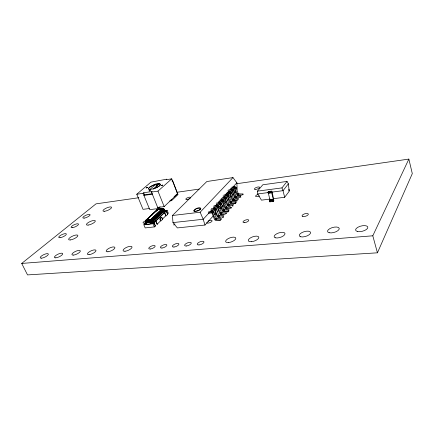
<?xml version="1.0" encoding="UTF-8"?>
<svg xmlns="http://www.w3.org/2000/svg" width="434" height="434" viewBox="0 0 434 434"><rect width="100%" height="100%" fill="white"/><g stroke="black" fill="none" stroke-linecap="round" stroke-linejoin="round"><path stroke-width="0.65" d="M272.145 191.915L273.849 200.562L273.328 201.436L269.839 201.853L269.557 200.996L273.046 200.573L273.436 200.003L271.662 192.588L271.858 191.047M270.697 191.199L268.375 191.502L268.147 192.143L269.953 200.063L269.557 200.996M162.484 208.673C163.113 208.808 165.028 209.101 164.133 210.072L153.142 220.559C151.336 222.062 142.905 224.291 145.96 220.174L157.07 209.768C158.936 208.645 164.296 207.826 164.464 210.664L153.039 221.514L150.82 222.425L145.423 222.767L145.45 220.987L146.171 220.027L150.858 219.376L152.914 220.282L153.734 222.436L152.866 222.973L150.858 219.376L161.904 208.933C162.739 208.125 165.256 209.248 164.318 210.36L153.332 220.852C151.52 222.3 143.399 224.763 145.661 220.591L157.547 209.486L160.173 209.269M156.88 186.311L155.99 184.076L150.712 186.539L148.439 188.779L148.612 188.101L149.947 186.81L154.119 184.672L158.432 183.653L159.576 183.728L160.265 184.282L158.432 183.653M164.562 212.714L155.773 221.166L157.054 224.291L160.596 220.846C158.242 219.278 162.245 215.02 162.343 219.148L165.793 215.79L164.562 212.714L163.857 212.801L155.041 221.194L155.936 221.096L157.314 224.47M161.226 217.347L161.833 217.472L162.604 219.322L160.857 221.025L160.097 218.817L161.405 217.326M157.265 210.273L157.493 209.465M158.367 209.199L145.58 220.852L145.276 222.338L145.835 223.76L144.788 223.933L143.871 224.796L145.168 227.91L154.352 226.917L155.258 226.038L153.967 222.897C152.03 223.005 145.764 225.859 146.014 223.309M157.58 209.416L157.482 209.91M200.844 208.575L200.763 208.363C198.533 207.474 195.126 208.792 194.003 210.902L195.202 211.266L198.11 210.81L200.437 209.372L200.692 208.157C198.468 207.251 195.05 208.58 193.922 210.691L194.069 211.108L193.922 210.691M196.835 211C198.192 210.463 200.649 209.899 200.692 208.157M155.681 211.618L157.412 209.519L158.763 209.459M153.734 222.436C151.927 217.781 149.41 219.099 151.943 223.407M156.685 210.436L157.265 209.617L158.144 209.443M160.352 184.558L159.186 186.148L160.282 184.895L160.189 184.092M269.937 200.486L273.436 200.003M162.707 208.667L163.781 208.955L164.139 209.524L152.914 220.282C151.097 222.089 141.755 223.26 146.681 219.864L145.515 221.156L145.515 222.854M163.857 212.801C165.05 212.421 165.848 210.278 164.269 209.828M164.714 210.354L164.274 209.356L163.482 209.297M153.49 222.609C151.857 217.873 149.253 219.137 151.612 223.499M138.88 197.72L96.006 203.855L21.7 263.443L27.532 274.912L377.434 252.81L412.3 173.611L408.855 159.088L236.687 183.723M377.434 252.81L372.801 235.803L408.855 159.088M145.661 220.591L157.276 209.617M157.309 209.665C159.381 208.982 162.94 207.582 164.616 209.801M153.213 222.783C151.754 217.955 149.112 219.154 151.292 223.57M146.171 220.027C143.47 222.702 150.956 221.025 152.372 219.81L163.602 209.031L162.278 208.705M146.41 219.919L146.681 219.864L145.857 221.942L146.551 224.101M273.371 198.68L284.661 197.286L289.196 191.302L288.371 183.799L287.037 181.428L262.809 184.781L257.416 191.155L257.774 193.949L261.425 200.15L270.056 199.087M288.751 189.94L289.055 189.539L289.326 190.39L288.849 190.927M288.371 183.799L283.039 190.672L271.733 192.137M257.416 191.155L281.959 187.9L287.037 181.428M269.839 201.853L270.17 201.436M152.887 223.022C151.732 218.069 148.943 219.078 150.994 223.618M223.602 217.005L222.924 217.781L222.751 217.016L223.77 215.855L218.953 215.389L216.018 208.602L214.966 208.19L211.336 208.602M228.284 211.662L228.946 210.908L228.783 210.154L224.015 209.714L221.145 203.009L220.098 202.602L216.506 203.031M235.553 203.372L236.183 202.651L236.025 201.908L231.333 201.512L228.55 194.92L227.524 194.524L223.982 194.974M208.233 212.53L211.277 212.199L212.568 212.823L215.649 219.707L220.174 219.951L221.21 218.769L221.383 219.533M226.461 213.74L226.293 212.986L225.289 214.125L220.808 213.913L217.797 207.105L216.523 206.492L213.506 206.844M216.083 204.061L219.083 203.709L220.353 204.311L223.336 211.076L227.79 211.282L228.783 210.154M231.393 208.114L231.23 207.365L230.253 208.477L225.821 208.287L222.875 201.56L221.611 200.958L218.627 201.322M221.128 198.62L224.101 198.251L225.354 198.843L228.273 205.532L232.684 205.711L233.644 204.62L229.13 204.381L226.336 197.768L225.089 197.177L222.121 197.546M223.005 196.027L226.553 195.582L227.801 196.173L230.687 202.819L235.076 202.987L236.025 201.908M240.837 197.34L240.686 196.607L239.763 197.654L235.418 197.513L232.591 190.938L231.36 190.358L227.845 190.819M243.116 194.741L242.964 194.014L242.058 195.045L237.734 194.915L234.935 188.378L233.709 187.803L230.79 188.193M215.53 219.637L216.577 218.465L221.21 218.769M210.891 209.665L213.919 209.324L214.976 209.741L217.835 216.436L218.134 216.718L219.159 215.568M220.694 213.843L221.709 212.709L226.293 212.986M223.217 211.011L224.221 209.893M225.707 208.222L226.694 207.116L231.23 207.365M228.159 205.472L229.13 204.381M230.573 202.759L231.534 201.685M232.96 200.085L233.904 199.027L238.369 199.239L237.436 200.302L233.069 200.15L230.215 193.537L228.973 192.951L226.033 193.331M235.309 197.448L236.237 196.407L240.686 196.607M237.62 194.85L238.537 193.824L242.964 194.014M215.649 219.707L216.691 218.535M218.134 216.718L219.278 215.633M220.808 213.913L221.823 212.774M223.336 211.076L224.335 209.958M225.821 208.287L226.808 207.181M228.273 205.532L229.244 204.447M230.687 202.819L231.647 201.745M233.069 200.15L234.013 199.087M235.418 197.513L236.351 196.466M237.734 194.915L238.651 193.884M215.774 219.756L216.816 218.584M218.248 216.788L219.398 215.682M220.933 213.962L221.948 212.823M223.456 211.125L224.454 210.007M225.94 208.336L226.928 207.23M228.392 205.58L229.364 204.49M230.807 202.868L231.767 201.794M233.188 200.193L234.132 199.135M235.537 197.557L236.465 196.515M237.854 194.958L238.765 193.933M215.899 219.788L216.94 218.617M218.373 216.837L219.523 215.714M221.058 213.995L222.072 212.855M223.581 211.157L224.579 210.034M226.065 208.363L227.047 207.257M228.517 205.613L229.483 204.522M230.931 202.9L231.886 201.826M233.308 200.226L234.251 199.168M235.657 197.589L236.584 196.542M237.968 194.991L238.884 193.96M215.161 219.241L216.208 218.069L213.826 211.895L212.34 211.043L208.694 211.45M217.765 216.322L218.796 215.172M220.331 213.452L221.345 212.313L219.018 206.21L217.548 205.374L213.94 205.797M222.859 210.62L223.863 209.503M225.349 207.832L226.336 206.73L224.063 200.692L222.609 199.873L219.631 200.231M227.807 205.081L228.778 203.996M230.226 202.374L231.181 201.3M232.608 199.705L233.552 198.647L231.355 192.707L229.933 191.909L226.993 192.289M234.962 197.074L235.89 196.027L233.714 190.125L232.304 189.332L228.794 189.794M237.279 194.475L238.195 193.45L236.047 187.575L234.642 186.794L231.729 187.179M215.231 219.354L216.208 218.069M217.835 216.436L218.866 215.286M220.401 213.566L221.345 212.313M222.93 210.734L223.928 209.611M225.42 207.946L226.336 206.73M227.872 205.195L228.843 204.105M230.291 202.483L231.251 201.414M232.678 199.814L233.552 198.647M235.027 197.182L235.89 196.027M237.344 194.584L238.195 193.45M215.318 219.463L216.278 218.183M217.922 216.544L218.953 215.389M220.488 213.669L221.416 212.427M223.011 210.837L224.015 209.714M225.501 208.049L226.407 206.839M227.958 205.298L228.93 204.208M230.373 202.586L231.333 201.512M232.76 199.917L233.622 198.756M235.109 197.28L235.96 196.135M237.425 194.687L238.261 193.559M215.421 219.555L216.577 218.465M218.02 216.637L219.051 215.481M220.586 213.761L221.709 212.709M223.109 210.929L224.112 209.812M225.599 208.141L226.694 207.116M228.051 205.391L229.022 204.3M230.47 202.678L231.425 201.604M232.852 200.009L233.904 199.027M235.201 197.372L236.237 196.407M237.517 194.774L238.537 193.824M237.148 189.533L236.866 182.801L232.977 177.604L206.828 181.526L172.444 215.497L172.971 222.599L177.37 227.915L204.989 225.04L213.143 216.04M214.499 214.537L215.861 213.04M217.217 211.537L218.579 210.04M219.935 208.537L221.297 207.034M222.203 206.036L223.559 204.539M224.465 203.535L226.277 201.533M227.183 200.535L228.544 199.038M229.901 197.535L231.262 196.032M232.168 195.034L233.074 194.036M234.431 192.533L235.792 191.036M212.568 212.823L213.631 211.662M215.204 209.942L216.246 208.803M217.797 207.105L218.823 205.982M220.353 204.311L221.367 203.204M222.875 201.56L223.868 200.47M225.354 198.843L226.336 197.768M227.801 196.173L228.772 195.11M230.215 193.537L231.17 192.49M232.591 190.938L233.53 189.908M234.935 188.378L235.863 187.363M212.768 213.051L213.826 211.895M215.4 210.17L216.441 209.031M217.993 207.333L219.018 206.21M220.548 204.539L221.557 203.432M223.065 201.783L224.063 200.692M225.544 199.065L226.526 197.991M227.991 196.39L228.957 195.333M230.4 193.754L231.355 192.707M232.776 191.155L233.714 190.125M235.119 188.589L236.047 187.575M212.931 213.3L213.989 212.145M215.562 210.419L216.604 209.28M218.15 207.582L219.181 206.454M220.705 204.783L221.714 203.676M223.222 202.027L224.215 200.937M225.702 199.309L226.684 198.235M228.143 196.635L229.114 195.571M230.552 193.993L231.506 192.951M232.928 191.394L233.866 190.363M235.266 188.828L236.194 187.813M211.825 212.324L212.882 211.168M214.461 209.448L215.508 208.309M217.06 206.617L218.09 205.494M219.62 203.828L220.635 202.721M222.148 201.078L223.147 199.987M224.633 198.365L225.62 197.296M227.085 195.696L228.056 194.638M229.499 193.065L230.454 192.023M231.881 190.472L232.825 189.441M234.23 187.911L235.157 186.902M212.09 212.454L213.148 211.298M214.727 209.573L215.774 208.439M217.326 206.741L218.356 205.618M219.886 203.953L220.901 202.846M222.409 201.202L223.407 200.112M224.893 198.49L225.875 197.416M227.34 195.821L228.311 194.763M229.754 193.184L230.709 192.143M232.136 190.591L233.08 189.56M234.479 188.031L235.412 187.016M212.34 212.617L213.403 211.461M214.976 209.741L216.018 208.602M217.575 206.909L218.6 205.787M220.13 204.116L221.145 203.009M222.653 201.365L223.651 200.275M225.137 198.653L226.119 197.578M227.584 195.978L228.55 194.92M229.993 193.342L230.953 192.3M232.374 190.748L233.318 189.718M234.718 188.188L235.646 187.173M211.277 212.199L212.34 211.043M213.919 209.324L214.966 208.19M216.523 206.492L217.548 205.374M219.083 203.709L220.098 202.602M221.611 200.958L222.609 199.873M224.101 198.251L225.089 197.177M226.553 195.582L227.524 194.524M228.973 192.951L229.933 191.909M231.36 190.358L232.304 189.332M233.709 187.803L234.642 186.794M211.548 212.237L212.611 211.081M214.19 209.362L215.237 208.228M216.788 206.535L217.819 205.412M219.354 203.741L220.369 202.64M221.877 200.996L222.881 199.906M224.367 198.289L225.354 197.215M226.819 195.62L227.79 194.562M229.239 192.989L230.194 191.947M231.62 190.396L232.564 189.365M233.969 187.835L234.897 186.826M209.107 212.855L203.188 219.262L172.971 222.599M210.468 211.374L211.38 210.392M213.202 208.418L214.108 207.436M215.476 205.955L216.843 204.479M218.204 202.998L219.571 201.522M220.483 200.535L221.85 199.06M223.212 197.578L224.123 196.597M225.49 195.116L226.852 193.64M227.763 192.653L229.13 191.177M230.492 189.696L231.403 188.714M232.77 187.233L236.866 182.801M172.444 215.497L200.145 212.221L232.977 177.604M145.542 221.134L145.265 222.11M145.553 221.432L145.319 222.447M174.848 223.819L173.73 224.953L174.891 224.633M153.934 222.257L155.041 221.194M143.871 224.796L153.061 223.77L153.967 222.897M166.52 211.683L167.497 214.136L168.343 213.311L167.123 210.251L166.271 211.065L164.719 210.951M152.459 221.85L152.866 222.973L154.13 222.826L155.936 221.096M164.719 212.644L166.434 210.995L167.752 214.309L166.048 215.964L164.719 212.644L163.84 212.752M169.683 200.931L171.549 200.676L178.021 194.546L172.553 180.452L171.951 180.994M174.056 196.781L177.001 193.998L177.593 193.911L171.739 178.835L166.195 179.714L166.802 179.177L150.918 182.139L136.77 194.253L143.014 209.34L149.285 208.532M157.683 207.447L164.166 206.606L177.593 193.911M145.536 223.038L144.625 223.895L145.835 223.76M151.336 215.698L152.784 214.336M158.133 208.57L151.477 192.083L152.128 191.508L143.719 192.75L143.057 193.325L149.746 209.644L158.133 208.57L160.103 206.73M151.477 192.083L157.981 191.123L171.739 178.835M152.329 193.705L144.571 194.833L143.914 195.403L152.323 194.188M149.741 189.577L155.735 184.352L156.479 186.213M156.647 210.712L157.721 209.389M156.902 209.958L157.385 209.546M156.772 210.181L157.954 209.297M148.878 189.229C150.066 190.059 156.723 188.068 159.11 185.958M164.893 211.738L163.661 209.557L161.904 208.933L162.582 208.781L151.32 219.517L146.068 220.174L146.681 219.864L146.079 221.568L146.811 224.085M155.063 188.182L156.978 187.531L158.475 186.419M163.9 209.535L163.32 208.879L161.904 208.933L162.43 208.7M155.99 184.076L155.063 184.347M164.616 209.92L163.271 208.911L161.904 208.933L162.983 208.683L163.949 209.28M157.477 209.573L158.578 209.221M165.039 211.575L163.781 209.427L161.904 208.933L163.184 208.732L164.133 209.307M161.904 208.933L163.271 208.841L152.074 219.631C150.712 220.901 143.003 221.866 146.681 219.864L145.612 221.199L145.656 222.919M157.873 209.334L158.236 209.221M157.922 209.324L162.929 208.787L151.764 219.495C146.518 222.056 142.032 219.843 151.151 219.365L162.083 208.792M194.237 211.271L195.284 211.477L196.255 211.141M136.77 194.253L143.057 193.325M177.061 192.257L199.173 189.094M157.547 209.486L157.851 209.41M230.465 188.996L234.224 188.654L236.915 195.099L238.006 195.707L241.006 195.756M228.756 191.459L232 191.291L234.599 197.698L235.695 198.311L238.711 198.371M226.358 194.052L229.109 193.694L229.727 193.987L231.951 199.911L232.646 200.671L236.986 201.029M223.928 196.678L226.689 196.331L227.313 196.624L229.559 202.58L230.264 203.345L235.233 203.73L235.076 202.987M268.299 191.622L271.782 191.166M268.234 191.774L271.717 191.318M268.179 191.947L271.668 191.492M268.147 192.143L271.63 191.687M268.125 192.354L271.613 191.904M257.774 193.949L271.613 192.126M268.141 192.81L271.63 192.36M268.174 193.043L271.662 192.588M268.223 193.266L271.706 192.815M220.803 199.434L224.758 199.201L227.275 205.51L228.311 206.286L230.394 206.394M218.964 202.054L222.273 201.913L224.986 208.466L226.109 209.101L229.185 209.188M164.546 210.571L167.123 210.251M164.763 210.094L165.191 211.168L166.434 210.995M216.43 204.799L219.23 204.463L219.864 204.767L222.186 210.821L222.902 211.602L227.34 212.014M269.937 199.987L273.42 199.559M269.953 200.063L273.436 199.635M269.964 200.139L273.447 199.711M269.97 200.215L273.453 199.786M269.97 200.291L273.447 199.933M269.888 200.573L273.42 200.063M213.853 207.588L217.195 207.463L219.967 214.087L221.101 214.738L224.215 214.841M271.912 201.224L273.653 201.013M211.13 210.425L214.597 210.3L217.228 216.75L218.297 217.553L220.423 217.684M161.171 217.391L161.654 217.315M208.477 213.295L211.429 212.964L212.074 213.278L214.483 219.441L215.215 220.239L219.718 220.689M155.063 221.248L155.773 221.166M163.303 209.074L163.906 209.193L152.654 220.027C151.292 221.204 144.62 222.951 145.58 220.852A2.62 0.863 -22.5 0 0 143.046 222.664A2.62 0.863 -22.5 0 0 145.352 222.805M21.7 263.443L372.801 235.803M218.497 216.87L222.751 217.016M148.439 188.779L148.661 189.224M164.763 210.213L164.318 209.568L165.142 211.423M200.145 212.221L203.188 219.262L204.989 225.04M145.423 222.767L145.829 223.743M146.318 224.096L145.678 221.573L146.681 219.864L145.336 221.427L146.128 224.058M145.987 223.993L145.287 222.208M145.379 222.658L145.895 223.906M152.28 223.288L150.858 219.376M154.13 222.826L155.518 226.217M153.061 223.77L154.352 226.917M152.139 222.002L152.611 223.152M143.719 192.75L144.571 194.833M164.714 209.991L165.191 211.168M164.611 209.915L165.191 211.287M154.097 188.54L153.088 189.072L159.137 183.842M157.694 183.723L158.139 184.841M156.875 183.864L157.542 185.54M157.981 191.123L164.166 206.606M171.11 199.559L171.549 200.676M281.959 187.9L283.039 190.672L284.661 197.286M273.046 200.573L273.328 201.436M220.174 219.951L220.347 220.716M227.79 211.282L227.958 212.036M232.684 205.711L232.846 206.459M207.902 221.253A2.881 1.052 -20.5 0 1 211.884 220.494A2.881 1.052 -20.5 0 1 209.953 222.626A2.881 1.052 -20.5 0 1 206.644 222.637M235.006 191.584A2.664 0.895 -19.5 0 1 234.376 193.092M215.986 213.74A2.816 1.004 -20.3 0 1 215.063 214.445M259.494 195.946A2.81 0.987 -18.6 0 1 255.707 196.434A2.81 0.987 -18.6 0 1 257.942 194.454M222.81 206.009A2.772 0.971 -20 0 1 222.989 206.975M221.693 207.87A2.772 0.971 -20 0 1 219.886 208.483M162.696 185.074L161.144 185.676L162.696 185.074M150.321 190.434C148.732 191.98 148.433 190.119 150.321 190.434M147.679 187.374L146.155 187.965L147.679 187.374M187.005 199.504A2.533 0.814 -20.9 0 0 190.542 197.541A2.533 0.814 -20.9 0 0 186.935 198.034A2.533 0.814 -20.9 0 0 187.005 199.504M302.845 216.479A3.255 1.291 -16.7 0 0 308.178 214.689A3.255 1.291 -16.7 0 0 304.587 213.848A3.255 1.291 -16.7 0 0 302.845 216.479M244.722 222.615A3.038 1.161 -19.2 0 0 248.769 220.19A3.038 1.161 -19.2 0 0 244.179 220.673A3.038 1.161 -19.2 0 0 244.722 222.615M125.019 251.248A4.845 1.714 -23.5 0 0 132.039 247.255A4.845 1.714 -23.5 0 0 125.621 247.836A4.845 1.714 -23.5 0 0 125.019 251.248M107.957 251.769A4.747 1.627 -24 0 0 114.901 247.868A4.747 1.627 -24 0 0 108.755 248.427A4.747 1.627 -24 0 0 107.957 251.769M89.046 254.671A4.687 1.568 -24.5 0 0 95.968 250.819A4.687 1.568 -24.5 0 0 90.055 251.351A4.687 1.568 -24.5 0 0 89.046 254.671M73.454 255.094A4.606 1.492 -24.8 0 0 80.301 251.324A4.606 1.492 -24.8 0 0 74.632 251.839A4.606 1.492 -24.8 0 0 73.454 255.094M55.84 257.829A4.557 1.432 -25.2 0 0 62.659 254.107A4.557 1.432 -25.2 0 0 57.201 254.595A4.557 1.432 -25.2 0 0 55.84 257.829M41.545 258.17A4.481 1.367 -25.4 0 0 48.282 254.53A4.481 1.367 -25.4 0 0 43.037 255.002A4.481 1.367 -25.4 0 0 41.545 258.17M357.48 231.49A6.288 2.702 -14 0 0 367.69 228.1A6.288 2.702 -14 0 0 360.025 226.315A6.288 2.702 -14 0 0 357.48 231.49M329.167 232.727A6.043 2.571 -15.3 0 0 339.041 229.44A6.043 2.571 -15.3 0 0 331.999 227.687A6.043 2.571 -15.3 0 0 329.167 232.727M300.697 236.774A5.87 2.485 -16.6 0 0 310.321 233.563A5.87 2.485 -16.6 0 0 303.822 231.794A5.87 2.485 -16.6 0 0 300.697 236.774M275.357 237.799A5.675 2.36 -17.8 0 0 284.671 234.68A5.675 2.36 -17.8 0 0 278.693 232.944A5.675 2.36 -17.8 0 0 275.357 237.799M150.245 249.002A3.423 1.259 -22.8 0 0 155.144 246.17A3.423 1.259 -22.8 0 0 150.468 246.588A3.423 1.259 -22.8 0 0 150.245 249.002M161.958 248.02A3.467 1.291 -22.4 0 0 166.873 245.161A3.467 1.291 -22.4 0 0 162.077 245.584A3.467 1.291 -22.4 0 0 161.958 248.02M251.508 241.705A5.539 2.273 -19 0 0 258.816 237.17A5.539 2.273 -19 0 0 250.38 237.924A5.539 2.273 -19 0 0 251.508 241.705M228.566 242.557A5.382 2.159 -19.9 0 0 235.814 238.141A5.382 2.159 -19.9 0 0 227.79 238.868A5.382 2.159 -19.9 0 0 228.566 242.557M84.201 218.107A3.949 1.123 -23.6 0 0 90.071 215.009A3.949 1.123 -23.6 0 0 85.113 215.665A3.949 1.123 -23.6 0 0 84.201 218.107M72.418 227.671A4.063 1.172 -24.1 0 0 78.483 224.454A4.063 1.172 -24.1 0 0 73.476 225.072A4.063 1.172 -24.1 0 0 72.418 227.671M60.044 237.718A4.183 1.226 -24.5 0 0 66.315 234.376A4.183 1.226 -24.5 0 0 61.259 234.951A4.183 1.226 -24.5 0 0 60.044 237.718M104.713 211.266A4.66 1.34 -23.1 0 0 111.565 207.626A4.66 1.34 -23.1 0 0 105.538 208.461A4.66 1.34 -23.1 0 0 104.713 211.266M88.124 225.089A4.85 1.432 -23.7 0 0 95.306 221.248A4.85 1.432 -23.7 0 0 89.182 222.013A4.85 1.432 -23.7 0 0 88.124 225.089M70.292 239.948A5.062 1.53 -24.4 0 0 77.832 235.884A5.062 1.53 -24.4 0 0 71.615 236.573A5.062 1.53 -24.4 0 0 70.292 239.948M173.98 247.017A3.505 1.329 -22 0 0 178.922 244.12A3.505 1.329 -22 0 0 173.991 244.554A3.505 1.329 -22 0 0 173.98 247.017M186.332 245.986A3.553 1.367 -21.6 0 0 191.291 243.051A3.553 1.367 -21.6 0 0 186.229 243.501A3.553 1.367 -21.6 0 0 186.332 245.986M199.022 244.922A3.597 1.405 -21.1 0 0 203.996 241.955A3.597 1.405 -21.1 0 0 198.794 242.416A3.597 1.405 -21.1 0 0 199.022 244.922M254.964 189.376A2.723 0.928 -18.7 0 0 259.434 187.851A2.723 0.928 -18.7 0 0 256.716 187.309A2.723 0.928 -18.7 0 0 254.964 189.376"/></g></svg>
